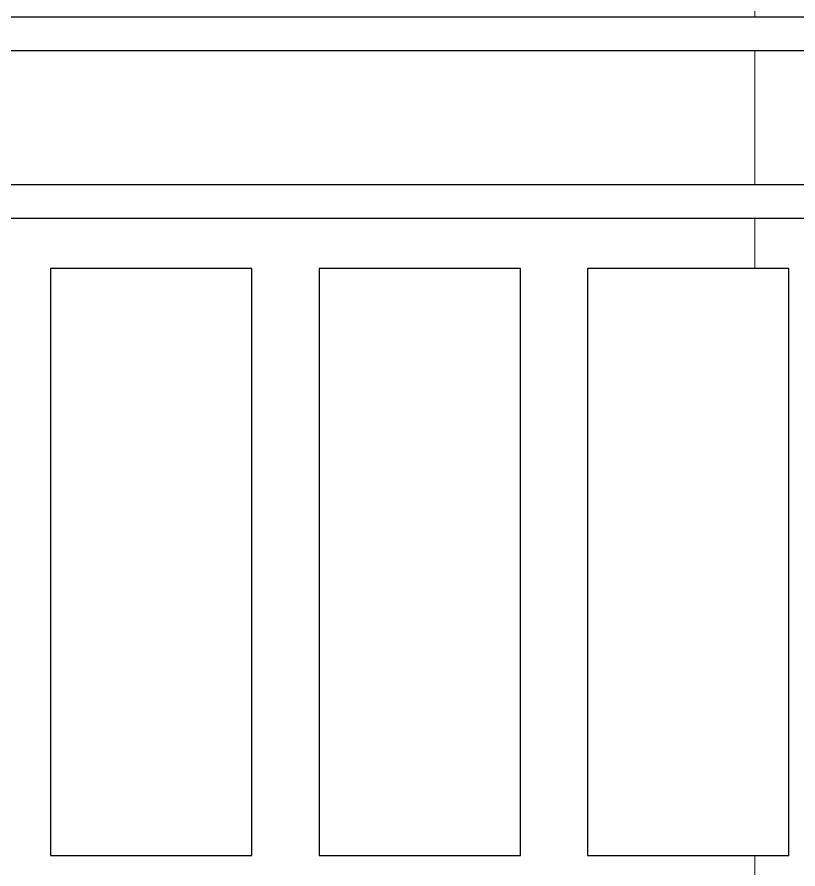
# Model space of a CAD drawing. Header units: millimetres. Extents: x -853432 to -773672, y -18171 to 22484.
# Drawn here: x -833482 to -832319, y -3691 to -2421 of the extents above; entities that cross this region are included whole.
import ezdxf
from ezdxf.xclip import XClip

# ---------------------------------------------------------------- set-up
doc = ezdxf.new("R2010")
doc.units = ezdxf.units.MM
doc.header["$XCLIPFRAME"] = 0
for name, color, linetype in [('000 - WIPEOUT', 250, 'Continuous'), ('A04_TUBE SERIES', 2, 'Continuous'), ('A11_ALU.SOLID SHEET', 2, 'Continuous')]:
    doc.layers.add(name, color=color, linetype=linetype)
doc.layers.add('A-ANNO-NOTE', color=3, linetype='Continuous', lineweight=25)

# ---------------------------------------------------------------- blocks, each defined once
blk = doc.blocks.new('DPA_AN_Section Line - UP-Left-14405212-4251-01 ENLARGED CONCOURSE LEVEL - REFLECTED CEILING PLAN - SHEET 2')
at = {"layer": 'A-ANNO-NOTE', "lineweight": 9}
blk.add_line((7.5, 0), (80, 0), dxfattribs=at)
blk = doc.blocks.new('*U1567')
at = {"color": 3}
for points in [[(-437.5, 150), (437.5, 150), (437.5, -150), (-437.5, -150)], [(-437.5, -250), (437.5, -250), (437.5, -550), (-437.5, -550)], [(-437.5, -650), (437.5, -650), (437.5, -950), (-437.5, -950)]]:
    blk.add_wipeout(points, dxfattribs=at).dxf.layer = '000 - WIPEOUT'
at = {"layer": 'A11_ALU.SOLID SHEET', "color": 0, "linetype": 'ByBlock'}
for points in [[(-437.5, -150), (437.5, -150), (437.5, 150), (-437.5, 150)], [(-437.5, -550), (437.5, -550), (437.5, -250), (-437.5, -250)], [(-437.5, -950), (437.5, -950), (437.5, -650), (-437.5, -650)]]:
    blk.add_lwpolyline(points, close=True, dxfattribs=at)
blk = doc.blocks.new('*U1697')
at = {"layer": 'A11_ALU.SOLID SHEET', "color": 0, "linetype": 'ByBlock', "rotation": 90}
blk.add_blockref('*U1567', (-88600, -6813), dxfattribs=at)
blk = doc.blocks.new('*U1107')
blk.add_attdef('EXTR.OVL-LENGTH_', (-25, -59.1), '', height=5)
blk.add_wipeout([(-25, 25), (25, -25), (25, 10722.5), (-25, 10722.5)]).dxf.layer = '000 - WIPEOUT'
at = {"layer": 'A04_TUBE SERIES', "color": 0}
blk.add_lwpolyline([(-25, 25), (25, -25), (25, 10722.5), (-25, 10722.5)], close=True, dxfattribs=at)
blk = doc.blocks.new('*U1117')
blk.add_attdef('EXTR.OVL-LENGTH_', (-25, -59.1), '', height=5)
blk.add_wipeout([(-25, 25), (25, -25), (25, 11022.5), (-25, 10972.5)]).dxf.layer = '000 - WIPEOUT'
at = {"layer": 'A04_TUBE SERIES', "color": 0}
blk.add_lwpolyline([(-25, 25), (25, -25), (25, 11022.5), (-25, 10972.5)], close=True, dxfattribs=at)
blk = doc.blocks.new('*U1696')
at = {"layer": 'A11_ALU.SOLID SHEET', "linetype": 'ByBlock', "rotation": 270}
for name, p in [('*U1107', (-92072, -6025.5)), ('*U1117', (-92322, -6275.5))]:
    blk.add_blockref(name, p, dxfattribs=at)

msp = doc.modelspace()

# ---------------------------------------------------------------- block references
at = {"layer": 'A-ANNO-NOTE', "xscale": 100, "yscale": 100, "zscale": 100, "rotation": 269.9999999999992}
msp.add_blockref('DPA_AN_Section Line - UP-Left-14405212-4251-01 ENLARGED CONCOURSE LEVEL - REFLECTED CEILING PLAN - SHEET 2', (-832383, 3579), dxfattribs=at)

# ---------------------------------------------------------------- next in the draw order: block references
at = {"layer": 'A11_ALU.SOLID SHEET'}
ref = msp.add_blockref('*U1697', (-744682.4, 3579), dxfattribs=at)
XClip(ref).set_block_clipping_path([(-104690.1238047112, -9620.0029952966), (-34092.6543255156, 14392.9971737705)])

# ---------------------------------------------------------------- next in the draw order: block references
ref = msp.add_blockref('*U1696', (-744682.4, 3579))
XClip(ref).set_block_clipping_path([(-104690.1238047112, -9620.0029952966), (-34092.6543255156, 14392.9971737705)])

doc.saveas('drawing.dxf')
